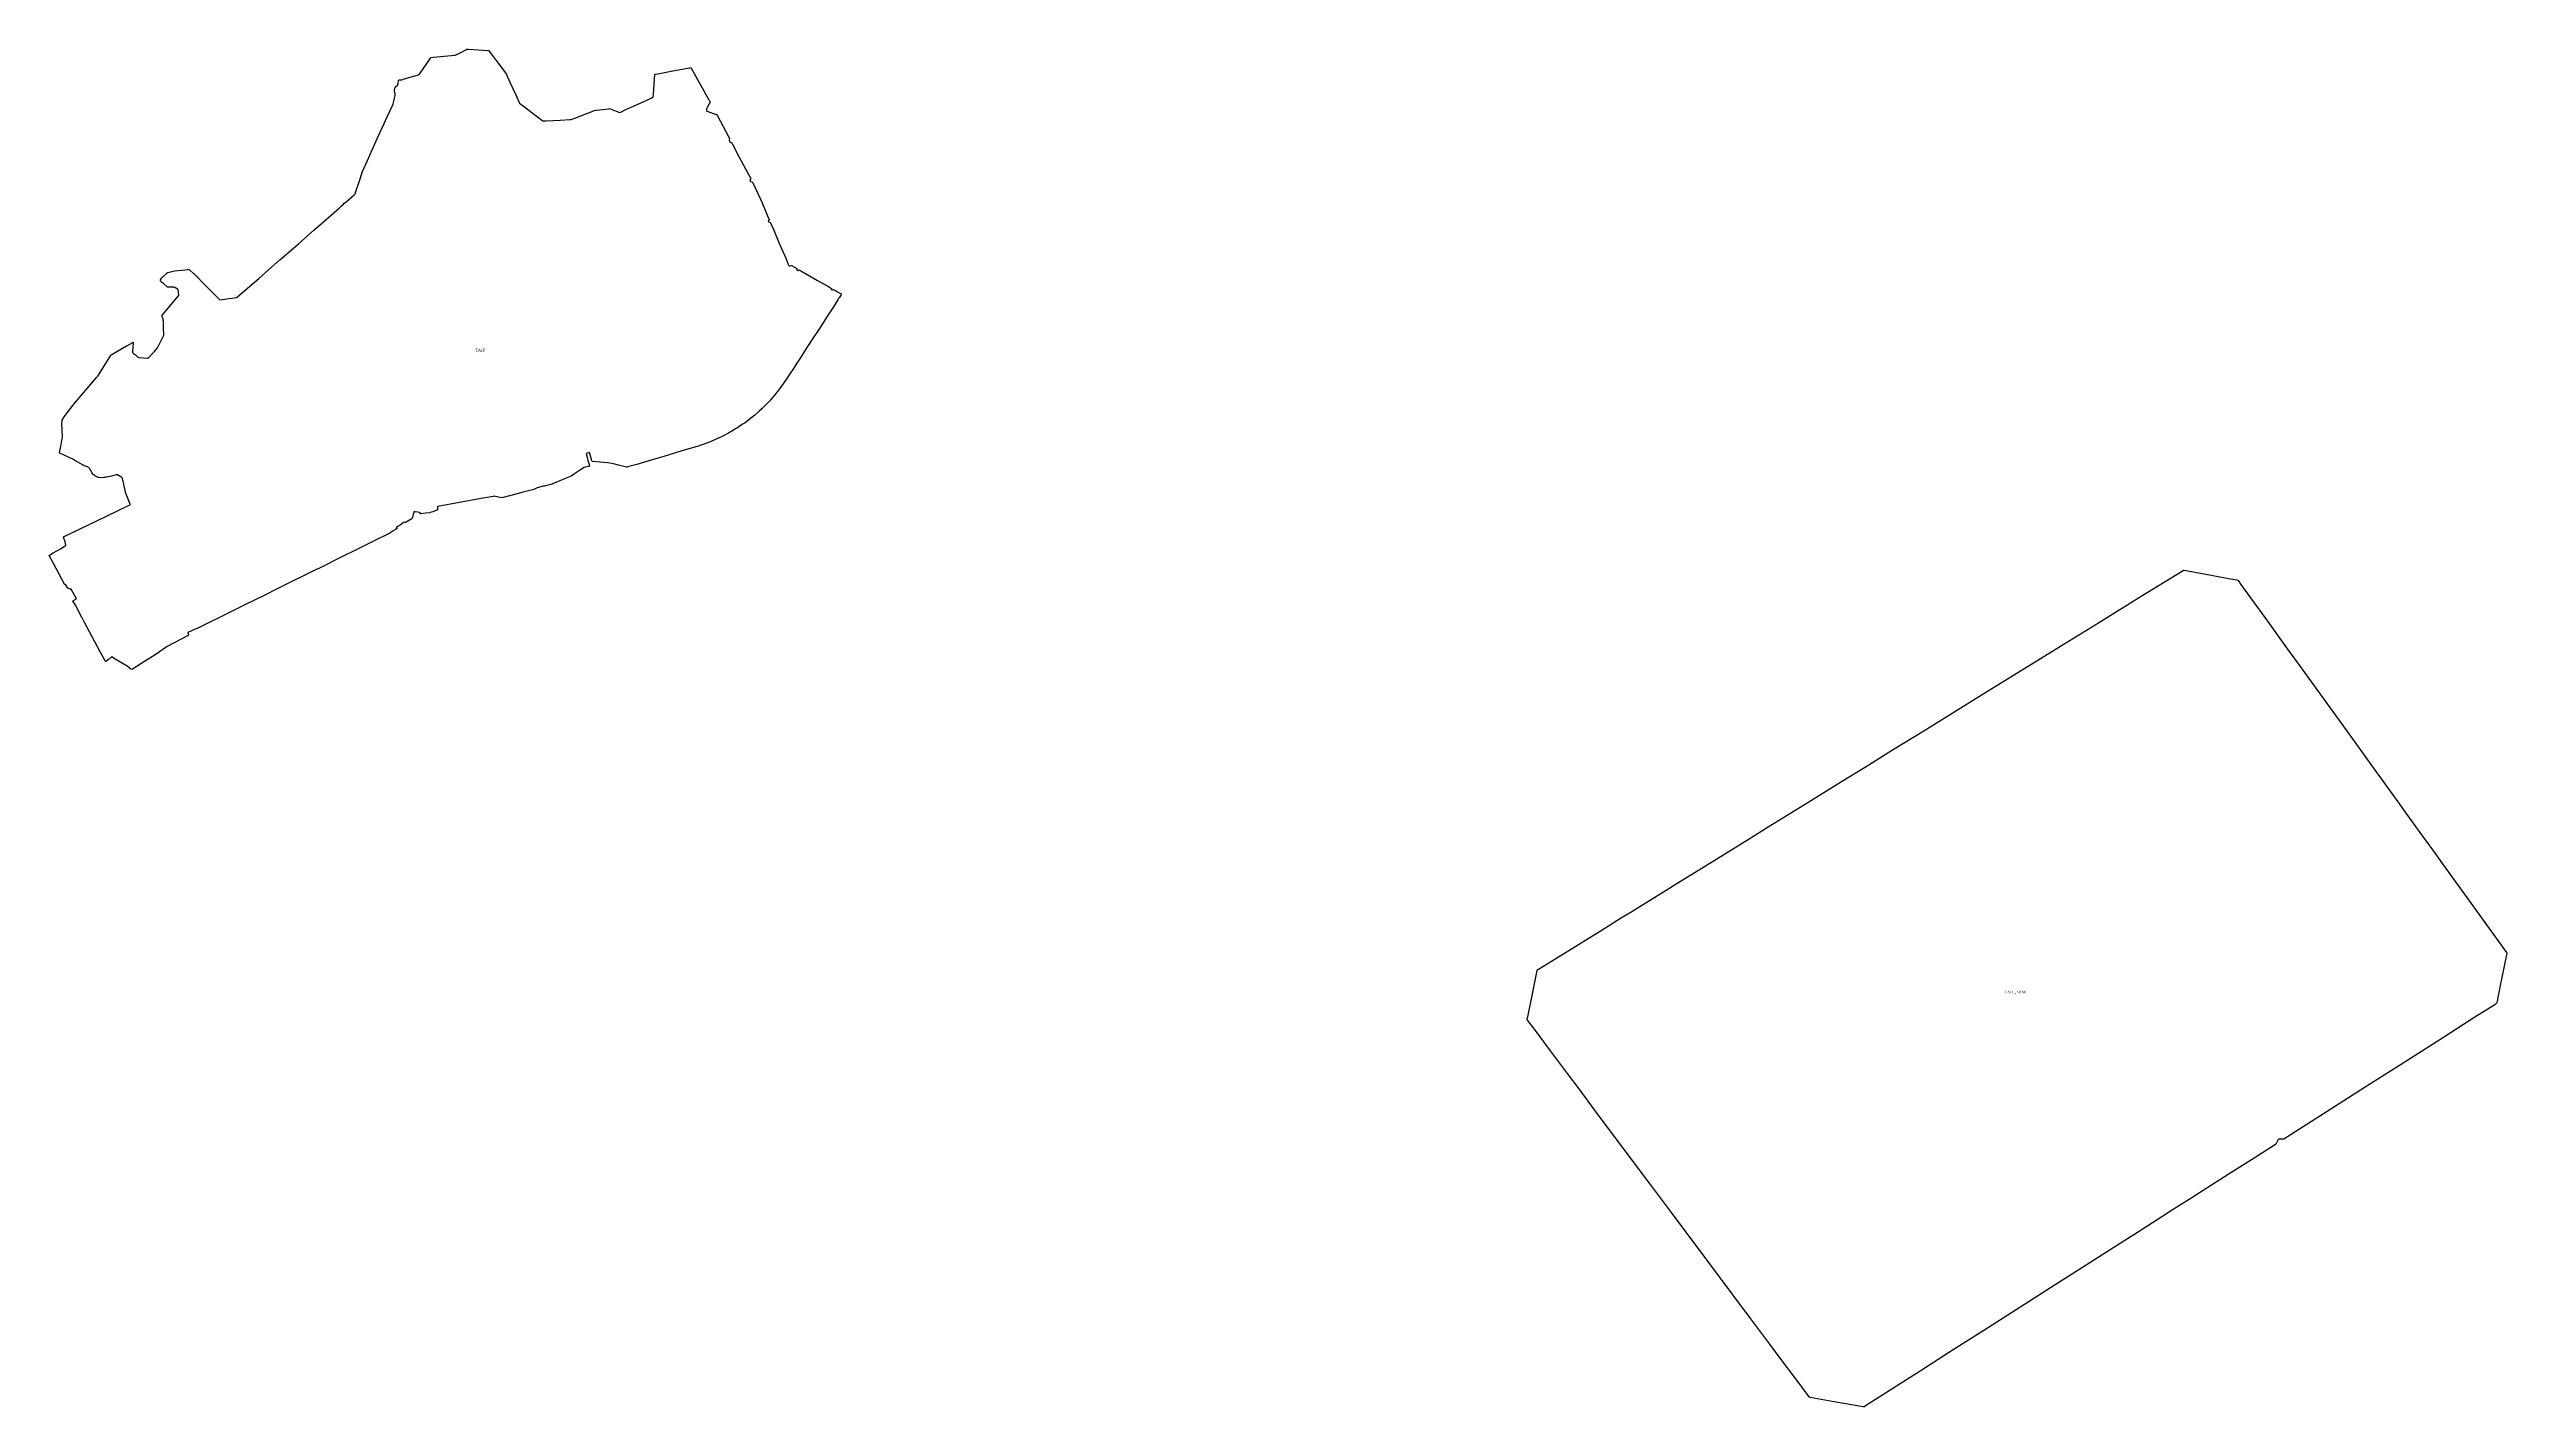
# Model space of a CAD drawing. Header units: inches. Extents: x 0.63 to 3.42, y -0.46 to 2.65.
# Drawn here: x 1.4619 to 1.5125, y 0.5099 to 0.5379 of the extents above; entities that cross this region are included whole.
import ezdxf
from ezdxf.enums import TextEntityAlignment as Align

# ---------------------------------------------------------------- set-up
doc = ezdxf.new("R2010")
doc.units = ezdxf.units.IN
doc.header["$MEASUREMENT"] = 0
doc.layers.add('Polygons', color=163, linetype='Continuous', true_color=0x4576f4)
doc.layers.add('PolygonsAnno', color=252, linetype='Continuous', true_color=0x997681)
doc.styles.add('Times New Roman', font='times.ttf')

msp = doc.modelspace()

# ---------------------------------------------------------------- linework, layer by layer
at = {"layer": 'Polygons'}
for points in [[(1.469511, 0.528354, 0), (1.469459, 0.528364, 0), (1.469452, 0.528365, 0), (1.469433, 0.528362, 0), (1.469427, 0.528344, 0), (1.469426, 0.528341, 0), (1.469399, 0.528253, 0), (1.469387, 0.528216, 0), (1.469259, 0.528142, 0), (1.469247, 0.52814, 0), (1.469221, 0.528146, 0), (1.469207, 0.528136, 0), (1.469145, 0.528089, 0), (1.469092, 0.528057, 0), (1.46907, 0.528044, 0), (1.469075, 0.528036, 0), (1.469085, 0.528019, 0), (1.469053, 0.528001, 0), (1.469003, 0.52797, 0), (1.468961, 0.52794, 0), (1.468953, 0.527932, 0), (1.468946, 0.527929, 0), (1.468583, 0.52775, 0), (1.468268, 0.527593, 0), (1.467937, 0.527429, 0), (1.467485, 0.527205, 0), (1.467439, 0.527182, 0), (1.467421, 0.527174, 0), (1.467114, 0.527022, 0), (1.46696, 0.526945, 0), (1.466614, 0.526774, 0), (1.466346, 0.526641, 0), (1.465967, 0.526453, 0), (1.465568, 0.526256, 0), (1.465082, 0.526015, 0), (1.464985, 0.525967, 0), (1.464899, 0.52593, 0), (1.46479, 0.525884, 0), (1.464775, 0.525876, 0), (1.464779, 0.525868, 0), (1.464794, 0.525839, 0), (1.464801, 0.525827, 0), (1.464783, 0.525818, 0), (1.464351, 0.52559, 0), (1.464102, 0.525418, 0), (1.463886, 0.525279, 0), (1.463637, 0.525121, 0), (1.463628, 0.525116, 0), (1.463594, 0.525132, 0), (1.463526, 0.525181, 0), (1.463285, 0.525327, 0), (1.463269, 0.525337, 0), (1.463212, 0.525379, 0), (1.463209, 0.52538, 0), (1.463205, 0.525376, 0), (1.463142, 0.52532, 0), (1.46309, 0.525277, 0), (1.46308, 0.52528, 0), (1.463074, 0.525291, 0), (1.462973, 0.525479, 0), (1.462642, 0.526099, 0), (1.462606, 0.526166, 0), (1.462604, 0.526171, 0), (1.462462, 0.526437, 0), (1.462413, 0.526531, 0), (1.462484, 0.526568, 0), (1.462378, 0.526771, 0), (1.462368, 0.52677, 0), (1.462357, 0.526771, 0), (1.462342, 0.526775, 0), (1.462326, 0.526781, 0), (1.46231, 0.52679, 0), (1.462259, 0.526865, 0), (1.462248, 0.526858, 0), (1.462178, 0.52699, 0), (1.462013, 0.527299, 0), (1.461926, 0.527463, 0), (1.461925, 0.527464, 0), (1.461923, 0.527468, 0), (1.461927, 0.527471, 0), (1.462003, 0.527515, 0), (1.462081, 0.527559, 0), (1.462167, 0.527609, 0), (1.462262, 0.527665, 0), (1.462267, 0.52767, 0), (1.462267, 0.527675, 0), (1.462249, 0.527742, 0), (1.462221, 0.527841, 0), (1.46222, 0.527847, 0), (1.462229, 0.527852, 0), (1.462562, 0.528012, 0), (1.462916, 0.528182, 0), (1.463318, 0.528376, 0), (1.463585, 0.528503, 0), (1.463596, 0.528511, 0), (1.463593, 0.52852, 0), (1.46355, 0.528625, 0), (1.463508, 0.528726, 0), (1.463506, 0.528733, 0), (1.463504, 0.528741, 0), (1.463468, 0.528895, 0), (1.463444, 0.528995, 0), (1.463429, 0.52906, 0), (1.463425, 0.529069, 0), (1.463397, 0.529085, 0), (1.46333, 0.529123, 0), (1.463325, 0.529125, 0), (1.463302, 0.529121, 0), (1.463204, 0.529098, 0), (1.463098, 0.529074, 0), (1.463074, 0.529069, 0), (1.463058, 0.529068, 0), (1.462993, 0.529064, 0), (1.462986, 0.529064, 0), (1.462938, 0.529071, 0), (1.46293, 0.529072, 0), (1.462916, 0.529078, 0), (1.462879, 0.529097, 0), (1.462872, 0.5291, 0), (1.46286, 0.529108, 0), (1.462841, 0.529121, 0), (1.462836, 0.529125, 0), (1.46283, 0.529131, 0), (1.462811, 0.529155, 0), (1.462806, 0.529161, 0), (1.462802, 0.529168, 0), (1.462767, 0.529236, 0), (1.462763, 0.529243, 0), (1.462757, 0.529248, 0), (1.462726, 0.529283, 0), (1.462722, 0.529288, 0), (1.462715, 0.529291, 0), (1.462652, 0.529306, 0), (1.462645, 0.529309, 0), (1.462623, 0.529321, 0), (1.462452, 0.52942, 0), (1.462425, 0.529436, 0), (1.462419, 0.529439, 0), (1.462411, 0.529443, 0), (1.462144, 0.529568, 0), (1.462137, 0.529572, 0), (1.462139, 0.52958, 0), (1.462163, 0.529709, 0), (1.462193, 0.52987, 0), (1.462199, 0.5299, 0), (1.462198, 0.529915, 0), (1.462185, 0.530172, 0), (1.462184, 0.530186, 0), (1.462185, 0.530194, 0), (1.462188, 0.530232, 0), (1.46219, 0.53024, 0), (1.462191, 0.530247, 0), (1.46221, 0.530283, 0), (1.462213, 0.530289, 0), (1.462218, 0.530295, 0), (1.462314, 0.530424, 0), (1.462412, 0.530553, 0), (1.462417, 0.530561, 0), (1.462422, 0.530567, 0), (1.462427, 0.530574, 0), (1.462668, 0.530857, 0), (1.462899, 0.531125, 0), (1.462917, 0.531146, 0), (1.462925, 0.531156, 0), (1.462937, 0.531176, 0), (1.463184, 0.531576, 0), (1.463193, 0.531587, 0), (1.4632, 0.531592, 0), (1.463514, 0.531776, 0), (1.463519, 0.531778, 0), (1.463648, 0.53185, 0), (1.463654, 0.531853, 0), (1.463654, 0.531848, 0), (1.463645, 0.531741, 0), (1.46364, 0.531689, 0), (1.463636, 0.531642, 0), (1.463657, 0.531624, 0), (1.46368, 0.531606, 0), (1.463697, 0.531591, 0), (1.463719, 0.531572, 0), (1.463748, 0.531548, 0), (1.463755, 0.531543, 0), (1.463772, 0.531541, 0), (1.463862, 0.531532, 0), (1.46395, 0.531525, 0), (1.463957, 0.531524, 0), (1.463959, 0.531526, 0), (1.464057, 0.531628, 0), (1.464088, 0.531663, 0), (1.464151, 0.531737, 0), (1.464173, 0.531781, 0), (1.464244, 0.531917, 0), (1.464286, 0.531998, 0), (1.46428, 0.532166, 0), (1.464275, 0.532258, 0), (1.46427, 0.532334, 0), (1.464249, 0.532377, 0), (1.464246, 0.532404, 0), (1.464249, 0.532408, 0), (1.464333, 0.532508, 0), (1.464442, 0.532638, 0), (1.464511, 0.532719, 0), (1.464587, 0.53281, 0), (1.464592, 0.532817, 0), (1.46459, 0.532824, 0), (1.464582, 0.532875, 0), (1.464576, 0.532933, 0), (1.464576, 0.532939, 0), (1.464572, 0.532942, 0), (1.464526, 0.532975, 0), (1.464513, 0.532983, 0), (1.464498, 0.532984, 0), (1.464425, 0.532987, 0), (1.464387, 0.532989, 0), (1.46437, 0.532989, 0), (1.464358, 0.53299, 0), (1.464354, 0.532994, 0), (1.464275, 0.533063, 0), (1.464238, 0.53309, 0), (1.464222, 0.533102, 0), (1.464215, 0.533126, 0), (1.464213, 0.53313, 0), (1.464218, 0.533139, 0), (1.464238, 0.533172, 0), (1.464243, 0.533179, 0), (1.464251, 0.533187, 0), (1.464353, 0.53328, 0), (1.464359, 0.533284, 0), (1.464364, 0.533286, 0), (1.464473, 0.533318, 0), (1.464504, 0.533322, 0), (1.46466, 0.533339, 0), (1.464784, 0.533353, 0), (1.464797, 0.533354, 0), (1.464826, 0.53333, 0), (1.464888, 0.533274, 0), (1.464903, 0.533268, 0), (1.464907, 0.533264, 0), (1.464985, 0.533184, 0), (1.465075, 0.533092, 0), (1.46521, 0.532953, 0), (1.465347, 0.532814, 0), (1.465415, 0.532744, 0), (1.465433, 0.532726, 0), (1.465483, 0.532733, 0), (1.465582, 0.532747, 0), (1.465732, 0.532769, 0), (1.465776, 0.532776, 0), (1.465791, 0.532778, 0), (1.465801, 0.532786, 0), (1.465856, 0.532835, 0), (1.466005, 0.532965, 0), (1.466237, 0.533167, 0), (1.46644, 0.533345, 0), (1.466672, 0.533548, 0), (1.466857, 0.533709, 0), (1.467054, 0.533882, 0), (1.467233, 0.534038, 0), (1.467243, 0.534047, 0), (1.467374, 0.534162, 0), (1.467525, 0.534293, 0), (1.46779, 0.534525, 0), (1.46789, 0.534613, 0), (1.467936, 0.534655, 0), (1.467982, 0.534698, 0), (1.467999, 0.534714, 0), (1.468028, 0.53474, 0), (1.4682, 0.53489, 0), (1.468219, 0.534908, 0), (1.468236, 0.534957, 0), (1.46831, 0.535177, 0), (1.468366, 0.535345, 0), (1.468374, 0.535368, 0), (1.468407, 0.535442, 0), (1.468475, 0.535597, 0), (1.468572, 0.535814, 0), (1.468683, 0.536061, 0), (1.468786, 0.536283, 0), (1.468883, 0.536493, 0), (1.468991, 0.536728, 0), (1.469004, 0.536758, 0), (1.469018, 0.536815, 0), (1.469041, 0.536904, 0), (1.469048, 0.536934, 0), (1.469044, 0.536968, 0), (1.469035, 0.537032, 0), (1.469032, 0.537053, 0), (1.469044, 0.537105, 0), (1.469093, 0.537143, 0), (1.469098, 0.537156, 0), (1.469106, 0.537178, 0), (1.469115, 0.537238, 0), (1.469118, 0.537254, 0), (1.469147, 0.537255, 0), (1.469183, 0.537258, 0), (1.469219, 0.537269, 0), (1.469376, 0.537316, 0), (1.469525, 0.537361, 0), (1.469541, 0.537366, 0), (1.469561, 0.537394, 0), (1.469682, 0.537568, 0), (1.469773, 0.537698, 0), (1.469785, 0.537715, 0), (1.469828, 0.53772, 0), (1.470052, 0.537742, 0), (1.47028, 0.537765, 0), (1.470296, 0.537767, 0), (1.470318, 0.537779, 0), (1.470394, 0.53782, 0), (1.470498, 0.537876, 0), (1.47052, 0.537887, 0), (1.470556, 0.537885, 0), (1.470756, 0.537872, 0), (1.470951, 0.537859, 0), (1.470974, 0.537858, 0), (1.470977, 0.537855, 0), (1.471004, 0.537818, 0), (1.471166, 0.537601, 0), (1.471316, 0.537398, 0), (1.471325, 0.537386, 0), (1.471335, 0.537364, 0), (1.471408, 0.537207, 0), (1.471529, 0.536946, 0), (1.4716, 0.536792, 0), (1.471608, 0.536776, 0), (1.471677, 0.536722, 0), (1.471885, 0.536562, 0), (1.472064, 0.536424, 0), (1.47208, 0.536411, 0), (1.472157, 0.536414, 0), (1.472442, 0.536428, 0), (1.472643, 0.536438, 0), (1.472669, 0.53644, 0), (1.472742, 0.536467, 0), (1.472993, 0.536562, 0), (1.473151, 0.536623, 0), (1.473178, 0.536633, 0), (1.47319, 0.536634, 0), (1.473312, 0.536647, 0), (1.473447, 0.536661, 0), (1.473467, 0.536664, 0), (1.473508, 0.536647, 0), (1.473652, 0.536589, 0), (1.473675, 0.53658, 0), (1.473688, 0.536587, 0), (1.473781, 0.536638, 0), (1.473794, 0.536645, 0), (1.473905, 0.536695, 0), (1.474134, 0.536798, 0), (1.47433, 0.536888, 0), (1.474356, 0.536902, 0), (1.474362, 0.536959, 0), (1.474386, 0.537266, 0), (1.474394, 0.537359, 0), (1.474394, 0.537367, 0), (1.474403, 0.537369, 0), (1.47445, 0.537378, 0), (1.474759, 0.537441, 0), (1.47503, 0.537491, 0), (1.475112, 0.537505, 0), (1.475135, 0.537509, 0), (1.475504, 0.536842, 0), (1.475506, 0.536839, 0), (1.475528, 0.536798, 0), (1.475477, 0.536702, 0), (1.475455, 0.536661, 0), (1.475456, 0.536622, 0), (1.475456, 0.536614, 0), (1.475461, 0.536612, 0), (1.475658, 0.536541, 0), (1.475668, 0.536537, 0), (1.47567, 0.536533, 0), (1.475681, 0.536512, 0), (1.475906, 0.536086, 0), (1.475929, 0.536039, 0), (1.475921, 0.53601, 0), (1.475919, 0.536006, 0), (1.475933, 0.535981, 0), (1.475958, 0.535967, 0), (1.475973, 0.535958, 0), (1.475987, 0.535933, 0), (1.47613, 0.535661, 0), (1.476344, 0.535256, 0), (1.476364, 0.535217, 0), (1.476361, 0.535212, 0), (1.476347, 0.535188, 0), (1.476356, 0.535172, 0), (1.476361, 0.535163, 0), (1.476389, 0.535158, 0), (1.476396, 0.535155, 0), (1.476423, 0.535106, 0), (1.476598, 0.53472, 0), (1.47674, 0.534387, 0), (1.476748, 0.534369, 0), (1.47673, 0.53435, 0), (1.476727, 0.534346, 0), (1.476732, 0.534333, 0), (1.476734, 0.53433, 0), (1.476766, 0.534327, 0), (1.476839, 0.534157, 0), (1.476946, 0.533906, 0), (1.477084, 0.533582, 0), (1.47713, 0.533474, 0), (1.477136, 0.533447, 0), (1.477143, 0.533437, 0), (1.477153, 0.533424, 0), (1.477179, 0.533428, 0), (1.477202, 0.533432, 0), (1.477311, 0.533371, 0), (1.477315, 0.533368, 0), (1.477316, 0.533336, 0), (1.477326, 0.533329, 0), (1.477331, 0.533326, 0), (1.477356, 0.533344, 0), (1.477394, 0.533324, 0), (1.477742, 0.533125, 0), (1.47795, 0.533007, 0), (1.478009, 0.532974, 0), (1.478028, 0.532962, 0), (1.478024, 0.532942, 0), (1.478023, 0.532938, 0), (1.478035, 0.53293, 0), (1.478038, 0.532928, 0), (1.478055, 0.532936, 0), (1.478065, 0.532941, 0), (1.478107, 0.532918, 0), (1.478151, 0.532893, 0), (1.478198, 0.532866, 0), (1.478231, 0.532849, 0), (1.478238, 0.532845, 0), (1.478235, 0.53284, 0), (1.478185, 0.532764, 0), (1.478182, 0.532759, 0), (1.478177, 0.532761, 0), (1.478166, 0.532745, 0), (1.47817, 0.532742, 0), (1.478167, 0.532737, 0), (1.478081, 0.532603, 0), (1.477948, 0.532398, 0), (1.477779, 0.532137, 0), (1.477626, 0.531902, 0), (1.477474, 0.531667, 0), (1.477395, 0.531546, 0), (1.477327, 0.53144, 0), (1.477244, 0.531312, 0), (1.47717, 0.531201, 0), (1.477109, 0.531109, 0), (1.477013, 0.530971, 0), (1.476945, 0.530874, 0), (1.476818, 0.530721, 0), (1.476781, 0.530677, 0), (1.476758, 0.53065, 0), (1.476752, 0.530643, 0), (1.476654, 0.530544, 0), (1.476597, 0.530488, 0), (1.476547, 0.530441, 0), (1.476446, 0.530352, 0), (1.476367, 0.53029, 0), (1.47631, 0.530245, 0), (1.476247, 0.530196, 0), (1.476197, 0.530163, 0), (1.476093, 0.530093, 0), (1.476054, 0.530068, 0), (1.475977, 0.530025, 0), (1.475904, 0.529984, 0), (1.475776, 0.529914, 0), (1.475717, 0.529887, 0), (1.475665, 0.529863, 0), (1.475563, 0.529819, 0), (1.47548, 0.529783, 0), (1.47538, 0.529747, 0), (1.475261, 0.529706, 0), (1.475184, 0.529683, 0), (1.474925, 0.529607, 0), (1.474576, 0.529504, 0), (1.474334, 0.529432, 0), (1.474017, 0.529339, 0), (1.473827, 0.529286, 0), (1.473816, 0.529283, 0), (1.473807, 0.529284, 0), (1.473723, 0.529304, 0), (1.473644, 0.529324, 0), (1.473543, 0.529348, 0), (1.473467, 0.529366, 0), (1.473417, 0.529371, 0), (1.473331, 0.529379, 0), (1.47318, 0.529394, 0), (1.473108, 0.529401, 0), (1.473098, 0.529402, 0), (1.473096, 0.529409, 0), (1.473087, 0.529437, 0), (1.473043, 0.529583, 0), (1.472974, 0.529564, 0), (1.472995, 0.529485, 0), (1.473008, 0.529448, 0), (1.473013, 0.529421, 0), (1.473032, 0.529356, 0), (1.473047, 0.529306, 0), (1.473049, 0.529302, 0), (1.473042, 0.5293, 0), (1.473032, 0.529297, 0), (1.472991, 0.529288, 0), (1.472933, 0.529273, 0), (1.472859, 0.529226, 0), (1.472736, 0.529145, 0), (1.472689, 0.529112, 0), (1.472667, 0.529098, 0), (1.472534, 0.529043, 0), (1.472435, 0.529002, 0), (1.472269, 0.528934, 0), (1.472112, 0.528893, 0), (1.472095, 0.528888, 0), (1.471967, 0.528855, 0), (1.471956, 0.528852, 0), (1.471928, 0.528838, 0), (1.4719, 0.528824, 0), (1.471874, 0.528816, 0), (1.471677, 0.528764, 0), (1.47156, 0.528734, 0), (1.47127, 0.528659, 0), (1.471233, 0.52865, 0), (1.47121, 0.528655, 0), (1.471111, 0.528677, 0), (1.471085, 0.528683, 0), (1.471063, 0.528679, 0), (1.470819, 0.528634, 0), (1.469927, 0.528468, 0), (1.469914, 0.528466, 0), (1.469914, 0.528459, 0), (1.469914, 0.528407, 0), (1.469914, 0.5284, 0), (1.469819, 0.528364, 0), (1.469768, 0.528345, 0), (1.46976, 0.528342, 0), (1.46968, 0.528333, 0), (1.469573, 0.52832, 0), (1.469566, 0.528326, 0), (1.469538, 0.528349, 0)], [(1.492357, 0.517894, 0), (1.492352, 0.517901, 0), (1.492347, 0.517908, 0), (1.492348, 0.517914, 0), (1.492351, 0.517928, 0), (1.492359, 0.517966, 0), (1.492469, 0.518508, 0), (1.492552, 0.518916, 0), (1.492555, 0.518931, 0), (1.49256, 0.518934, 0), (1.492574, 0.518943, 0), (1.492581, 0.518948, 0), (1.492935, 0.519166, 0), (1.493349, 0.519422, 0), (1.493657, 0.519613, 0), (1.493868, 0.519744, 0), (1.49427, 0.519993, 0), (1.494501, 0.520136, 0), (1.494975, 0.520429, 0), (1.495152, 0.520539, 0), (1.495357, 0.520666, 0), (1.495683, 0.520867, 0), (1.495754, 0.520912, 0), (1.495859, 0.520976, 0), (1.495885, 0.520992, 0), (1.496017, 0.521075, 0), (1.496194, 0.521184, 0), (1.496342, 0.521274, 0), (1.496919, 0.521632, 0), (1.49718, 0.521793, 0), (1.497275, 0.521853, 0), (1.497435, 0.521952, 0), (1.498148, 0.522393, 0), (1.498731, 0.522754, 0), (1.499379, 0.523155, 0), (1.499871, 0.523459, 0), (1.500511, 0.523855, 0), (1.501098, 0.524218, 0), (1.501827, 0.524669, 0), (1.502362, 0.525, 0), (1.503151, 0.525488, 0), (1.504128, 0.526092, 0), (1.504985, 0.526622, 0), (1.50585, 0.527157, 0), (1.50586, 0.527163, 0), (1.505871, 0.527161, 0), (1.506211, 0.527098, 0), (1.506795, 0.526989, 0), (1.506957, 0.526959, 0), (1.506975, 0.526955, 0), (1.506981, 0.526947, 0), (1.507012, 0.526905, 0), (1.507019, 0.526895, 0), (1.507587, 0.526109, 0), (1.507946, 0.525611, 0), (1.508259, 0.525178, 0), (1.508727, 0.524529, 0), (1.509315, 0.523714, 0), (1.509874, 0.52294, 0), (1.50988, 0.522932, 0), (1.510269, 0.522392, 0), (1.510457, 0.522132, 0), (1.510723, 0.521763, 0), (1.511036, 0.521329, 0), (1.511259, 0.521021, 0), (1.511493, 0.520696, 0), (1.51178, 0.520298, 0), (1.512186, 0.519735, 0), (1.512507, 0.519291, 0), (1.512515, 0.519279, 0), (1.512514, 0.51927, 0), (1.512508, 0.519243, 0), (1.512378, 0.518612, 0), (1.512305, 0.518253, 0), (1.512301, 0.518238, 0), (1.512288, 0.518229, 0), (1.512265, 0.518214, 0), (1.511858, 0.517955, 0), (1.511132, 0.517493, 0), (1.51038, 0.517013, 0), (1.5096, 0.516515, 0), (1.508641, 0.515904, 0), (1.507924, 0.515447, 0), (1.507906, 0.515447, 0), (1.507825, 0.515448, 0), (1.507812, 0.515448, 0), (1.507807, 0.515438, 0), (1.507775, 0.515373, 0), (1.507759, 0.515342, 0), (1.507752, 0.515338, 0), (1.507313, 0.515058, 0), (1.506779, 0.514717, 0), (1.506093, 0.514279, 0), (1.506083, 0.514273, 0), (1.505668, 0.514009, 0), (1.504985, 0.513573, 0), (1.504273, 0.513119, 0), (1.503853, 0.512851, 0), (1.503216, 0.512445, 0), (1.502416, 0.511934, 0), (1.501751, 0.51151, 0), (1.501043, 0.511058, 0), (1.500437, 0.510672, 0), (1.499948, 0.510359, 0), (1.499292, 0.509941, 0), (1.499282, 0.509935, 0), (1.499264, 0.509938, 0), (1.498623, 0.510048, 0), (1.498175, 0.510125, 0), (1.498163, 0.510127, 0), (1.498154, 0.510139, 0), (1.49815, 0.510144, 0), (1.497875, 0.510513, 0), (1.497555, 0.51094, 0), (1.497341, 0.511227, 0), (1.496953, 0.511747, 0), (1.496939, 0.511765, 0), (1.496849, 0.511885, 0), (1.495765, 0.513336, 0), (1.495755, 0.513349, 0), (1.495318, 0.513933, 0), (1.494866, 0.514538, 0), (1.494265, 0.515342, 0), (1.493735, 0.516051, 0), (1.493415, 0.51648, 0), (1.493178, 0.516796, 0), (1.492829, 0.517263, 0), (1.492613, 0.517553, 0), (1.492476, 0.517736, 0)]]:
    msp.add_polyline3d(points, close=True, dxfattribs=at)

# ---------------------------------------------------------------- texts
at = {"layer": 'PolygonsAnno', "color": 1, "style": 'Times New Roman'}
for s, p in [('TAIF', (1.470694, 0.531644)), ('TAIF_NEW', (1.502167, 0.518429))]:
    msp.add_text(s, height=0.0000591, dxfattribs=at).set_placement(p, align=Align.BOTTOM_LEFT)

doc.saveas('drawing.dxf')
